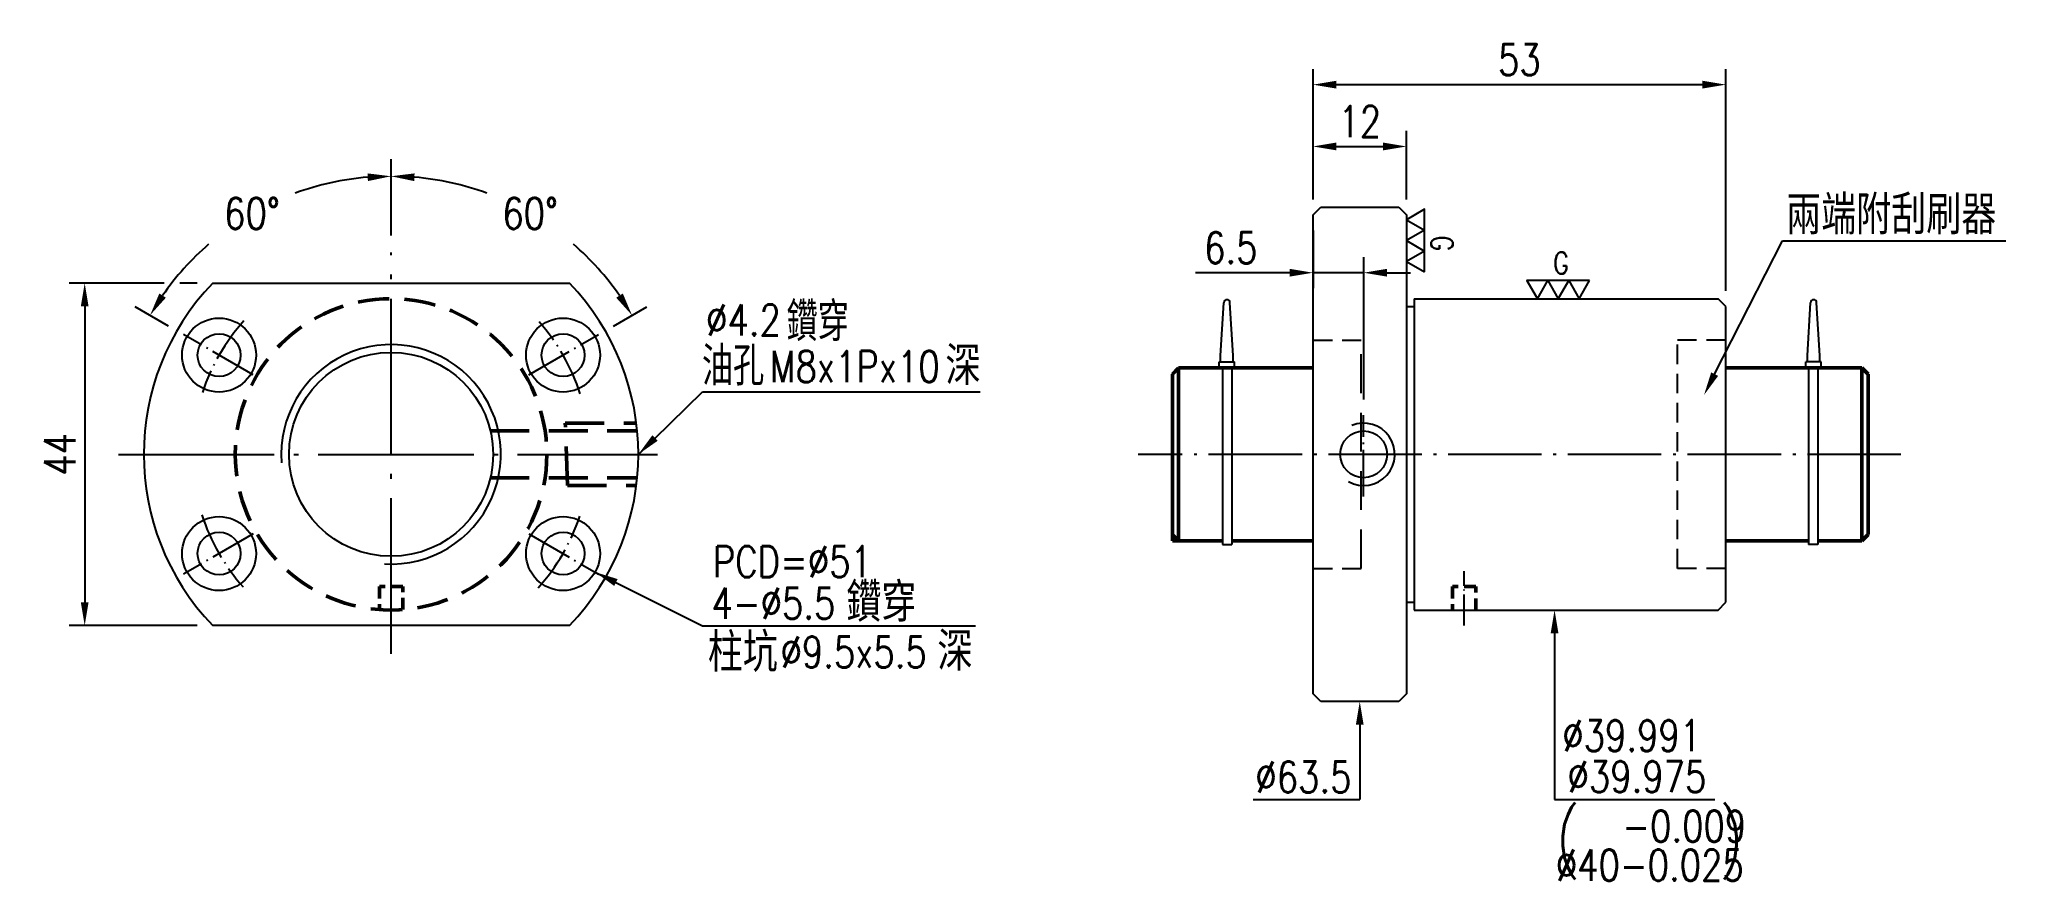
# Model space of a CAD drawing. Header units: millimetres. Extents: x 492 to 744, y -123 to -15.
import ezdxf
from ezdxf.enums import TextEntityAlignment as Align

# ---------------------------------------------------------------- set-up
doc = ezdxf.new("R2010")
doc.units = ezdxf.units.MM
doc.header["$LTSCALE"] = 10
doc.linetypes.add('C', pattern=[2.5625, 2, -0.25, 0.0625, -0.25])
doc.linetypes.add('H', pattern=[0.75, 0.5, -0.25])
doc.layers.get('0').update_dxf_attribs({"linetype": 'CONTINUOUS'})
doc.layers.get('DEFPOINTS').update_dxf_attribs({"linetype": 'CONTINUOUS'})
for name, color, linetype in [('01', 4, 'CONTINUOUS'), ('04', 4, 'CONTINUOUS'), ('05', 5, 'H'), ('L1', 4, 'CONTINUOUS')]:
    doc.layers.add(name, color=color, linetype=linetype)
for name, color, linetype, lineweight in [('AM_0', 7, 'CONTINUOUS', 50), ('C', 1, 'C', 25), ('H', 5, 'H', 50)]:
    doc.layers.add(name, color=color, linetype=linetype, lineweight=lineweight)
doc.styles.add('SIMPLEX', font='SIMPLEX.shx', dxfattribs={"width": 0.8, "height": 4, "bigfont": 'chineset.shx'})
doc.dimstyles.new('STANDARD$0', dxfattribs={"dimscale": 0, "dimtxt": 4.5, "dimasz": 3, "dimexe": 2, "dimexo": 2, "dimgap": 1.2, "dimtad": 1, "dimdec": 3, "dimdsep": 46, "dimtxsty": 'SIMPLEX', "dimcen": 0.09, "dimclrd": 6, "dimclre": 6, "dimclrt": 3, "dimadec": 1, "dimazin": 2, "dimtp": -0.1, "dimtm": 0.2, "dimtfac": 1, "dimtdec": 3, "dimtmove": 0, "dimatfit": 3, "dimfxl": 0, "dimtvp": 0.790698, "dimarcsym": 0})
doc.dimstyles.new('STANDARD$2', dxfattribs={"dimscale": 0, "dimtxt": 6, "dimasz": 3, "dimexe": 2.2, "dimexo": 2.2, "dimgap": 2.2, "dimtad": 0, "dimtih": 1, "dimtoh": 1, "dimdec": 3, "dimrnd": 0.0005, "dimdsep": 46, "dimtxsty": 'SIMPLEX', "dimcen": 0.09, "dimclrd": 6, "dimclre": 6, "dimclrt": 3, "dimadec": 1, "dimazin": 2, "dimtp": -0.1, "dimtm": 0.2, "dimtfac": 1, "dimtdec": 3, "dimtmove": 2, "dimatfit": 3, "dimfxl": 0, "dimtvp": 0.790698, "dimarcsym": 0})
doc.dimstyles.new('STANDARD$7', dxfattribs={"dimscale": 0, "dimtxt": 5.5, "dimasz": 3, "dimexe": 2, "dimexo": 2, "dimgap": 2.2, "dimtad": 1, "dimdec": 3, "dimrnd": 0.0005, "dimdsep": 46, "dimtxsty": 'SIMPLEX', "dimcen": 0.09, "dimclrd": 6, "dimclre": 6, "dimclrt": 3, "dimadec": 1, "dimazin": 2, "dimtp": -0.1, "dimtm": 0.2, "dimtfac": 1, "dimtdec": 3, "dimtmove": 2, "dimatfit": 3, "dimfxl": 0, "dimtvp": 0.790698, "dimarcsym": 0})

# ---------------------------------------------------------------- blocks, each defined once
blk = doc.blocks.new('*D45')
at = {"color": 6, "lineweight": -2}
for p, q in [((655.12, -35.31), (655.12, -26.51)), ((667.12, -35.31), (667.12, -26.51)), ((658.12, -28.51), (664.12, -28.51))]:
    blk.add_line(p, q, dxfattribs=at)
at = {"color": 6}
for points in [[(658.12, -28.01), (658.12, -29.01), (655.12, -28.51)], [(664.12, -28.01), (664.12, -29.01), (667.12, -28.51)]]:
    blk.add_solid(points, dxfattribs=at)
at = {"layer": 'DEFPOINTS', "color": 0}
for p in [(667.12, -28.51), (655.12, -37.31), (667.12, -37.31)]:
    blk.add_point(p, dxfattribs=at)
at = {"color": 3, "insert": (661.12, -25.31), "char_height": 4, "attachment_point": 5, "style": 'SIMPLEX'}
blk.add_mtext('12', dxfattribs=at)
blk = doc.blocks.new('*D46')
at = {"color": 6, "lineweight": -2}
for p, q in [((655.12, -35.31), (655.12, -18.57)), ((708.12, -47.06), (708.12, -18.57)), ((658.12, -20.57), (705.12, -20.57))]:
    blk.add_line(p, q, dxfattribs=at)
at = {"color": 6}
for points in [[(658.12, -20.07), (658.12, -21.07), (655.12, -20.57)], [(705.12, -20.07), (705.12, -21.07), (708.12, -20.57)]]:
    blk.add_solid(points, dxfattribs=at)
at = {"layer": 'DEFPOINTS', "color": 0}
for p in [(708.12, -20.57), (655.12, -37.31), (708.12, -49.06)]:
    blk.add_point(p, dxfattribs=at)
at = {"color": 3, "insert": (681.62, -17.37), "char_height": 4, "attachment_point": 5, "style": 'SIMPLEX'}
blk.add_mtext('53', dxfattribs=at)
blk = doc.blocks.new('lib')
at = {"layer": '04'}
for p, q in [((1.34, 2.32), (-1.34, 2.32)), ((-1.34, 2.32), (0, 0)), ((0, 0), (1.34, 2.32)), ((1.34, 2.32), (2.68, 0)), ((4.02, 2.32), (1.34, 2.32)), ((2.68, 0), (4.02, 2.32))]:
    blk.add_line(p, q, dxfattribs=at)
blk.add_lwpolyline([(-1.34, 2.32), (-4.02, 2.32), (-2.68, 0)], close=True, dxfattribs=at)
at = {"layer": '04', "style": 'SIMPLEX', "width": 0.8}
blk.add_text('G', height=2.8, dxfattribs=at).set_placement((-0.65, 4.57), align=Align.MIDDLE_LEFT)
blk = doc.blocks.new('*D52')
at = {"color": 6, "lineweight": -2}
for p, q in [((655.12, -39.31), (655.12, -46.73)), ((661.62, -61.02), (661.62, -42.73)), ((652.12, -44.73), (640.01, -44.73)), ((661.62, -44.73), (655.12, -44.73)), ((664.62, -44.73), (667.62, -44.73))]:
    blk.add_line(p, q, dxfattribs=at)
at = {"color": 6}
for points in [[(652.12, -44.23), (652.12, -45.23), (655.12, -44.73)], [(664.62, -44.23), (664.62, -45.23), (661.62, -44.73)]]:
    blk.add_solid(points, dxfattribs=at)
at = {"layer": 'DEFPOINTS', "color": 0}
for p in [(655.12, -37.31), (655.12, -44.73), (661.62, -63.02)]:
    blk.add_point(p, dxfattribs=at)
at = {"color": 3, "insert": (644.56, -41.53), "char_height": 4, "attachment_point": 5, "style": 'SIMPLEX'}
blk.add_mtext('6.5', dxfattribs=at)
blk = doc.blocks.new('*D53')
at = {"color": 6, "lineweight": -2}
for p, q in [((507.62, -46.06), (495.41, -46.06)), ((511.85, -46.06), (509.63, -46.06)), ((497.41, -49.06), (497.41, -87.06)), ((511.85, -90.06), (495.41, -90.06))]:
    blk.add_line(p, q, dxfattribs=at)
at = {"color": 6}
for points in [[(496.91, -49.06), (497.91, -49.06), (497.41, -46.06)], [(496.91, -87.06), (497.91, -87.06), (497.41, -90.06)]]:
    blk.add_solid(points, dxfattribs=at)
at = {"layer": 'DEFPOINTS', "color": 0}
for p in [(513.85, -46.06), (497.41, -90.06), (513.85, -90.06)]:
    blk.add_point(p, dxfattribs=at)
at = {"color": 3, "insert": (494.21, -68.06), "char_height": 4, "attachment_point": 5, "rotation": 90, "style": 'SIMPLEX'}
blk.add_mtext('44', dxfattribs=at)
blk = doc.blocks.new('*D54')
at = {"color": 6, "lineweight": -2}
for p, q in [((536.74, -39.95), (536.74, -30.14)), ((508.19, -51.58), (503.9, -49.1))]:
    blk.add_line(p, q, dxfattribs=at)
for start, end in [(94.8127, 110.1564), (130.9512, 145.1873)]:
    blk.add_arc((536.74, -68.06), 35.73, start, end, dxfattribs=at)
at = {"color": 6}
for points in [[(533.72, -31.97), (533.77, -32.96), (536.74, -32.34)], [(507.83, -47.94), (506.99, -47.4), (505.8, -50.2)]]:
    blk.add_solid(points, dxfattribs=at)
at = {"layer": 'DEFPOINTS', "color": 0}
for p in [(524.52, -34.49), (536.74, -42.15), (510.1, -52.68), (519.06, -57.86), (536.74, -93.71)]:
    blk.add_point(p, dxfattribs=at)
at = {"color": 3, "insert": (518.88, -37.13), "char_height": 4, "attachment_point": 5, "style": 'SIMPLEX'}
blk.add_mtext('60°', dxfattribs=at)
blk = doc.blocks.new('*D55')
at = {"color": 6, "lineweight": -2}
for p, q in [((536.74, -39.95), (536.74, -30.14)), ((565.29, -51.58), (569.59, -49.1))]:
    blk.add_line(p, q, dxfattribs=at)
for start, end in [(69.8436, 85.1873), (34.8127, 49.0488)]:
    blk.add_arc((536.74, -68.06), 35.73, start, end, dxfattribs=at)
at = {"color": 6}
for points in [[(539.72, -32.96), (539.76, -31.97), (536.74, -32.34)], [(566.5, -47.4), (565.65, -47.94), (567.68, -50.2)]]:
    blk.add_solid(points, dxfattribs=at)
at = {"layer": 'DEFPOINTS', "color": 0}
for p in [(536.74, -42.15), (559.71, -40.7), (563.39, -52.68), (554.43, -57.86), (536.74, -93.71)]:
    blk.add_point(p, dxfattribs=at)
at = {"color": 3, "insert": (554.6, -37.13), "char_height": 4, "attachment_point": 5, "style": 'SIMPLEX'}
blk.add_mtext('60°', dxfattribs=at)

msp = doc.modelspace()

# ---------------------------------------------------------------- linework, layer by layer
for p, q in [((655.1157, -37.3149), (656.1157, -36.3149)), ((655.1157, -98.8149), (655.1157, -37.3149)), ((656.1157, -36.3149), (666.1157, -36.3149)), ((666.1157, -36.3149), (667.1157, -37.3149)), ((667.1157, -37.3149), (667.1157, -98.8149)), ((513.8494, -46.0649), (559.6342, -46.0649)), ((643.255, -55.3756), (643.6546, -48.5853)), ((644.8515, -55.3756), (644.4519, -48.5853)), ((667.1157, -49.0649), (668.1157, -49.0649)), ((668.1157, -48.0649), (668.1157, -88.0649)), ((668.1157, -48.0649), (682.1157, -48.0649)), ((682.1157, -48.0649), (707.1157, -48.0649)), ((708.1157, -49.0649), (707.1157, -48.0649)), ((708.1157, -87.0649), (708.1157, -49.0649)), ((718.5826, -55.3756), (718.9822, -48.5853)), ((720.1792, -55.3756), (719.7796, -48.5853)), ((643.255, -56.1739), (643.255, -55.3756)), ((644.8515, -56.1739), (644.8515, -55.3756)), ((718.5826, -56.1739), (718.5826, -55.3756)), ((720.1792, -56.1739), (720.1792, -55.3756)), ((643.0554, -56.9722), (643.0554, -56.1739)), ((643.0554, -56.1739), (645.0511, -56.1739)), ((643.4879, -56.9722), (643.4879, -79.6334)), ((644.6853, -56.9722), (644.6853, -79.6334)), ((645.0511, -56.9722), (645.0511, -56.1739)), ((720.3788, -56.1739), (718.3831, -56.1739)), ((718.3831, -56.9722), (718.3831, -56.1739)), ((718.7489, -56.9722), (718.7489, -79.6334)), ((719.9463, -56.9722), (719.9463, -79.6334)), ((720.3788, -56.9722), (720.3788, -56.1739)), ((643.4879, -79.6334), (644.6853, -79.6334)), ((719.9463, -79.6334), (718.7489, -79.6334)), ((667.1157, -87.0649), (668.1157, -87.0649)), ((668.1157, -88.0649), (682.1157, -88.0649)), ((682.1157, -88.0649), (707.1157, -88.0649)), ((707.1157, -88.0649), (708.1157, -87.0649)), ((559.6342, -90.0649), (513.8494, -90.0649)), ((656.1157, -99.8149), (655.1157, -98.8149)), ((666.1157, -99.8149), (656.1157, -99.8149)), ((667.1157, -98.8149), (666.1157, -99.8149))]:
    msp.add_line(p, q)
at = {"color": 6}
for p, q in [((706.6794, -57.7648), (715.3812, -40.621)), ((715.3812, -40.621), (744.0467, -40.621)), ((686.1243, -91.0649), (686.1243, -112.4003)), ((661.1157, -102.8149), (661.1157, -112.4154)), ((647.4373, -112.4154), (661.1157, -112.4154)), ((686.1243, -112.4003), (706.715, -112.4003))]:
    msp.add_line(p, q, dxfattribs=at)
for centre, radius in [((514.6581, -55.3149), 4.75), ((514.6581, -55.3149), 2.75), ((558.8254, -55.3149), 4.75), ((558.8254, -55.3149), 2.75), ((536.7418, -68.0649), 13.1), ((661.6157, -68.0649), 3), ((514.6581, -80.8149), 4.75), ((514.6581, -80.8149), 2.75), ((558.8254, -80.8149), 4.75), ((558.8254, -80.8149), 2.75)]:
    msp.add_circle(centre, radius)
for centre, radius, start, end in [((536.7418, -68.0649), 31.75, 136.138827, 223.861173), ((536.7418, -68.0649), 31.75, 316.138827, 43.861173), ((644.0532, -48.6045), 0.3991, 2.753997, 177.246003), ((719.3809, -48.6045), 0.3991, 2.753997, 177.246003)]:
    msp.add_arc(centre, radius, start, end)
for points in [[(707.1253, -57.9911), (706.2336, -57.5385), (705.3216, -60.4399)], [(685.6243, -91.0649), (686.6243, -91.0649), (686.1243, -88.0649)], [(660.6157, -102.8149), (661.6157, -102.8149), (661.1157, -99.8149)]]:
    msp.add_solid(points, dxfattribs=at)
at = {"layer": '01'}
msp.add_arc((661.6157, -68.0649), 4, 240.8331, 112.211175, dxfattribs=at)
at = {"layer": '05', "ltscale": 0.5}
for p, q in [((655.1157, -53.4149), (661.3157, -53.4149)), ((701.9157, -82.7149), (701.9157, -53.4149)), ((708.1157, -53.4149), (701.9157, -53.4149)), ((655.1157, -82.7149), (661.3157, -82.7149)), ((708.1157, -82.7149), (701.9157, -82.7149))]:
    msp.add_line(p, q, dxfattribs=at)
at = {"layer": '05'}
msp.add_line((661.3157, -82.7149), (661.3157, -53.4149), dxfattribs=at)
at = {"layer": 'AM_0'}
for p, q in [((637.8611, -56.9722), (637.0573, -57.776)), ((637.0573, -57.776), (637.0573, -79.1576)), ((637.8611, -56.9722), (637.8611, -79.1576)), ((655.1157, -56.9722), (637.8611, -56.9722)), ((725.573, -56.9722), (708.1157, -56.9722)), ((725.573, -56.9722), (725.573, -79.1576)), ((726.3769, -57.776), (725.573, -56.9722)), ((726.3769, -57.776), (726.3769, -78.3538)), ((637.0573, -78.3538), (637.8611, -79.1576)), ((643.4879, -79.1576), (637.0573, -79.1576)), ((655.1157, -79.1576), (644.6853, -79.1576)), ((718.7489, -79.1576), (708.1157, -79.1576)), ((725.573, -79.1576), (719.9463, -79.1576)), ((726.3769, -78.3538), (725.573, -79.1576))]:
    msp.add_line(p, q, dxfattribs=at)
at = {"layer": 'C', "color": 1}
for p, q in [((536.7418, -93.7055), (536.7418, -42.1523)), ((501.7418, -68.0649), (570.9725, -68.0649))]:
    msp.add_line(p, q, dxfattribs=at)
at = {"layer": 'C', "color": 1, "ltscale": 0.3}
for p, q in [((519.0578, -57.8551), (510.098, -52.6821)), ((554.4257, -57.8551), (563.3856, -52.6821)), ((661.6157, -73.4894), (661.6157, -63.0248)), ((519.0578, -78.2748), (510.098, -83.4477)), ((554.4257, -78.2748), (563.3856, -83.4477))]:
    msp.add_line(p, q, dxfattribs=at)
at = {"layer": 'C', "linetype": 'C', "ltscale": 0.6}
msp.add_line((730.5855, -68.0649), (632.6459, -68.0649), dxfattribs=at)
at = {"layer": 'C', "ltscale": 0.2}
msp.add_line((674.5157, -90.0649), (674.5157, -83.0649), dxfattribs=at)
at = {"layer": 'C', "color": 1, "ltscale": 0.3}
for start, end in [(137.792275, 161.828283), (17.792275, 41.828283), (197.792275, 221.828283), (317.792275, 341.828283)]:
    msp.add_arc((536.7418, -68.0649), 25.5, start, end, dxfattribs=at)
at = {"layer": 'DEFPOINTS', "color": 0, "linetype": 'ByBlock'}
msp.add_point((547.9484, -68.0649), dxfattribs=at)
at = {"layer": 'H', "color": 5}
for p, q in [((549.4936, -65.0649), (568.3497, -65.0649)), ((559.1135, -64.0649), (568.2388, -64.0649)), ((559.4106, -72.0649), (559.1135, -64.0649)), ((549.4936, -71.0649), (568.3497, -71.0649)), ((559.4106, -72.0649), (568.2388, -72.0649))]:
    msp.add_line(p, q, dxfattribs=at)
at = {"layer": 'H', "ltscale": 0.3}
for p, q in [((535.2418, -85.0649), (535.2418, -88.0086)), ((538.2418, -85.0649), (535.2418, -85.0649)), ((538.2418, -88.0086), (538.2418, -85.0649)), ((673.0157, -85.0649), (673.0157, -88.0649)), ((676.0157, -85.0649), (673.0157, -85.0649)), ((676.0157, -88.0649), (676.0157, -85.0649))]:
    msp.add_line(p, q, dxfattribs=at)
at = {"layer": 'H', "color": 5, "ltscale": 0.8}
msp.add_circle((536.7418, -68.0649), 20, dxfattribs=at)
at = {"layer": 'L1'}
msp.add_arc((536.7418, -68.0649), 14.1, 266.589017, 184.409348, dxfattribs=at)

# ---------------------------------------------------------------- block references
at = {"lineweight": 0, "rotation": 270}
msp.add_blockref('lib', (667.1157, -40.601), dxfattribs=at)
at = {"lineweight": 0}
msp.add_blockref('lib', (686.6009, -48.0649), dxfattribs=at)

# ---------------------------------------------------------------- texts
at = {"color": 3, "style": 'SIMPLEX', "width": 0.9}
for s, p in [('兩端附刮刷器', (715.8557, -39.8038)), ('深', (607.92, -59.1736)), ('鑽穿', (595.1986, -89.5712)), ('柱坑', (577.4094, -96.0062)), ('深', (606.8904, -95.8506))]:
    msp.add_text(s, height=5, dxfattribs=at).set_placement(p)
at = {"color": 3, "style": 'SIMPLEX', "width": 0.8}
for s, p in [('%%c4.2', (577.1941, -50.8123)), ('M8x1Px10  ', (585.3855, -56.7737)), ('PCD=%%C51', (578.0495, -81.8525)), ('4-%%C5.5', (577.8874, -87.2043)), ('%%c9.5x5.5', (586.7476, -93.4674))]:
    msp.add_text(s, height=4, dxfattribs=at).set_placement(p, align=Align.MIDDLE_LEFT)
at = {"color": 3, "attachment_point": 5, "style": 'SIMPLEX'}
for s, insert, char_height in [('鑽穿', (591.5216, -51.0272), 5), ('油孔', (580.6545, -56.7269), 5), ('%%C39.991', (696.0368, -104.2089), 4), ('%%C63.5', (653.885, -109.5192), 4), ('%%C39.975', (696.706, -109.4661), 4), ('(     )', (698.336, -118.348), 6.5), ('-0.009', (702.7816, -115.8404), 4), ('%%C40-0.025', (698.3608, -120.8409), 4)]:
    msp.add_mtext(s, dxfattribs=dict(at, insert=insert, char_height=char_height))

# ---------------------------------------------------------------- dimensions: what is measured, and where the dimension line sits
for base, p2, picture, middle in [((708.1157, -20.5678), (708.1157, -49.0649), '*D46', (681.6157, -17.3678)), ((667.1157, -28.5089), (667.1157, -37.3149), '*D45', (661.1157, -25.3089))]:
    dim = msp.add_linear_dim(base=base, p1=(655.1157, -37.3149), p2=p2, dimstyle='STANDARD$0', override={"dimscale": 1})
    dim.commit()
    dim.dimension.update_dxf_attribs({"geometry": picture, "text_midpoint": middle})
for base, line1, line2, picture, middle in [((524.5228, -34.4936), ((536.7418, -93.7055), (536.7418, -42.1523)), ((519.0578, -57.8551), (510.098, -52.6821)), '*D54', (518.8788, -37.1254)), ((559.7059, -40.6973), ((554.4257, -57.8551), (563.3856, -52.6821)), ((536.7418, -93.7055), (536.7418, -42.1523)), '*D55', (554.6047, -37.1254))]:
    dim = msp.add_angular_dim_2l(base=base, line1=line1, line2=line2, dimstyle='STANDARD$2', override={"dimscale": 1})
    dim.commit()
    dim.dimension.update_dxf_attribs({"geometry": picture, "text_midpoint": middle})
dim = msp.add_linear_dim(base=(655.1157, -44.7325), p1=(661.6157, -63.0248), p2=(655.1157, -37.3149), dimstyle='STANDARD$0', override={"dimscale": 1})
dim.commit()
dim.dimension.update_dxf_attribs({"geometry": '*D52', "text_midpoint": (644.5634, -44.7325), "dimtype": 160})
dim = msp.add_linear_dim(base=(497.4092, -90.0649), p1=(513.8494, -46.0649), p2=(513.8494, -90.0649), angle=90, dimstyle='STANDARD$0', override={"dimscale": 1})
dim.commit()
dim.dimension.update_dxf_attribs({"geometry": '*D53', "text_midpoint": (494.2092, -68.0649)})

# ---------------------------------------------------------------- leaders
for points in [[(568.4918, -68.0649), (576.7151, -60.0166), (612.3596, -60.0166)], [(562.939, -83.1899), (576.71, -90.0964), (611.7731, -90.0964)]]:
    msp.add_leader(points, dimstyle='STANDARD$7', override={"dimscale": 1, "dimtad": 0})

doc.saveas('drawing.dxf')
